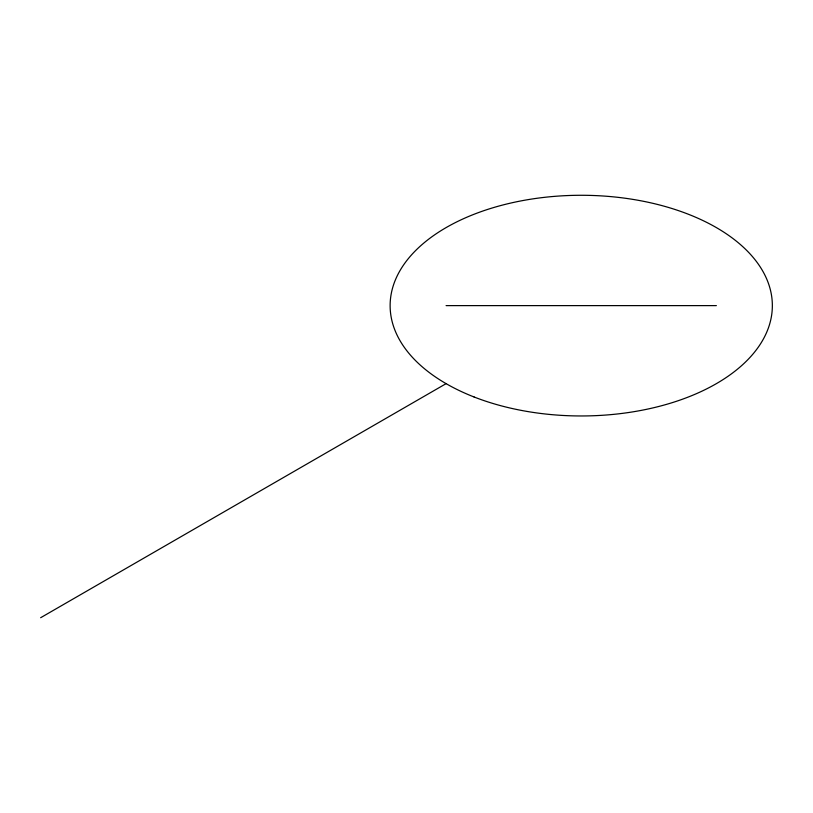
<?xml version="1.0" encoding="UTF-8"?>
<svg xmlns="http://www.w3.org/2000/svg" width="813" height="813" viewBox="0 0 813 813"><rect width="100%" height="100%" fill="white"/><g stroke="black" fill="none" stroke-linecap="round" stroke-linejoin="round"><path stroke-width="1.22" d="M40.65 617.717L446.093 383.645M446.083 305.617L716.375 305.617M474.111 396.998A191.116 110.344 0 0 0 771.862 313.493A191.116 110.344 0 0 0 497.729 206.37A191.116 110.344 0 0 0 474.111 396.998"/></g></svg>
